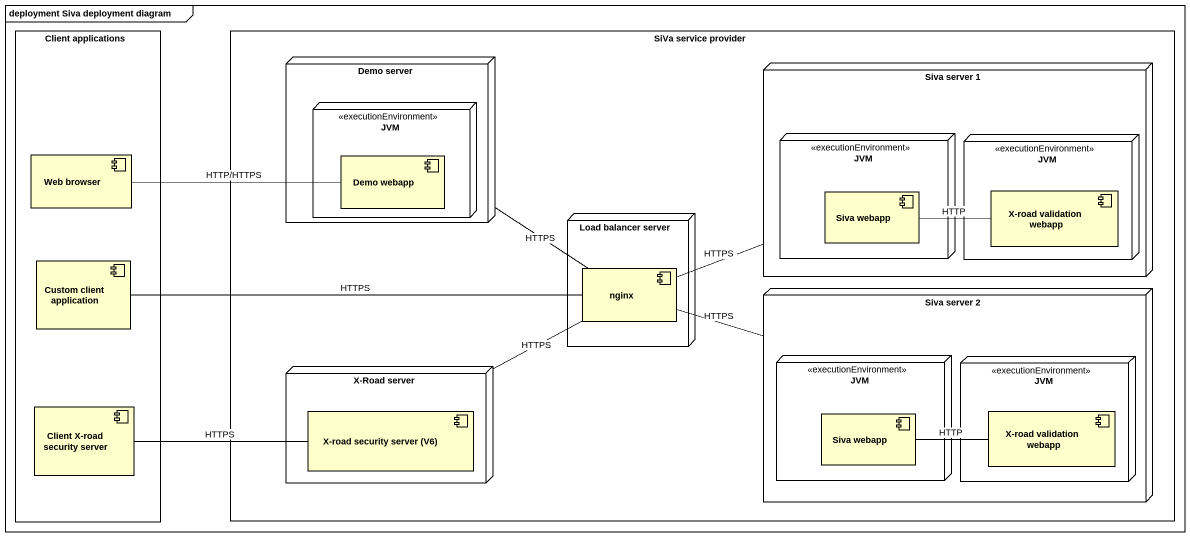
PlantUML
@startuml
mainframe deployment Siva deployment diagram
rectangle "Client applications" as Client_applications {
  component "Web browser" as Web_browser
  component "Custom client application" as Custom_client_application
  component "Client X-road security server" as Client_X_road_security
}
rectangle "SiVa service provider" as SiVa_service_provider {
  node "Demo server" as Demo_server {
    node JVM <<executionEnvironment>> {
      component "Demo webapp" as Demo_webapp
    }
  }
  node "Siva server 1" as Siva_server_1 {
    node "JVM" as JVM_2 <<executionEnvironment>> {
      component "Siva webapp" as Siva_webapp
    }
    node "JVM" as JVM_3 <<executionEnvironment>> {
      component "X-road validation webapp" as X_road_validation_webapp
    }
  }
  node "Load balancer server" as Load_balancer_server {
    component nginx
  }
  node "Siva server 2" as Siva_server_2 {
    node "JVM" as JVM_4 <<executionEnvironment>> {
      component "Siva webapp" as Siva_webapp_2
    }
    node "JVM" as JVM_5 <<executionEnvironment>> {
      component "X-road validation webapp" as X_road_validation_webapp_2
    }
  }
  node "X-Road server" as X_Road_server {
    component "X-road security server (V6)" as X_road_security_server_V6
  }
}
Demo_server -- nginx : HTTPS
Web_browser -right- Demo_webapp : HTTP/HTTPS
Siva_webapp -right- X_road_validation_webapp : HTTP
Custom_client_application -right- nginx : HTTPS
nginx -right- Siva_server_1 : HTTPS
nginx -right- Siva_server_2 : HTTPS
X_Road_server -right- nginx : HTTPS
Client_X_road_security -right- X_road_security_server_V6 : HTTPS
Siva_webapp_2 -right- X_road_validation_webapp_2 : HTTP
@enduml
